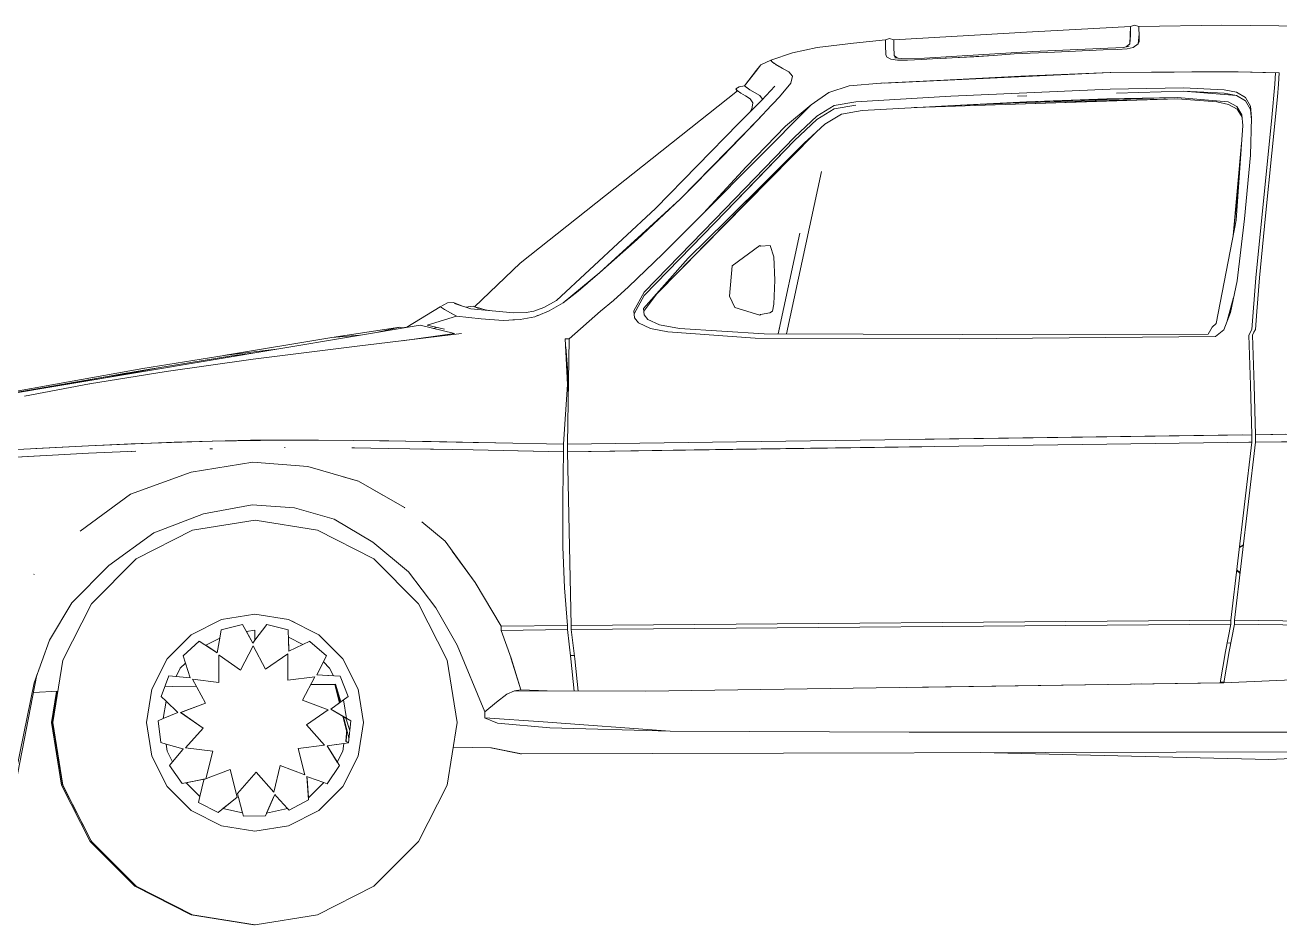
# Model space of a CAD drawing. Header units: millimetres. Extents: x 85290 to 188623, y -54691 to 10726.
# Drawn here: x 97866 to 100043, y -9590 to -8029 of the extents above; entities that cross this region are included whole.
import ezdxf

# ---------------------------------------------------------------- set-up
doc = ezdxf.new("R2010")
doc.units = ezdxf.units.MM
doc.linetypes.add('ELGO_LTYPE0', pattern=[0])
doc.layers.add('AUTO', color=150, linetype='Continuous')

# ---------------------------------------------------------------- blocks, each defined once
blk = doc.blocks.new('a_57')
at = {"color": 0, "linetype": 'ELGO_LTYPE0', "lineweight": 0}
for p, q in [((-138.019609, 173.725051), (-163.839149, 172.231591)), ((-117.757463, 174.865479), (-138.019609, 173.725051)), ((-117.851209, 171.452689), (-117.757463, 174.865479)), ((-117.75465, 174.842435), (-116.937065, 175.109035)), ((-117.732524, 174.236477), (-117.75465, 174.842435)), ((-117.714071, 173.14331), (-117.732524, 174.236477)), ((-116.937065, 175.109035), (-116.124534, 174.841947)), ((-99.979686, 175.089795), (-116.125822, 174.864894)), ((-116.125822, 174.864894), (-116.123342, 174.820268)), ((-116.123342, 174.820268), (-116.104602, 174.431885)), ((-116.109323, 174.529445), (-116.103077, 174.334038)), ((-116.104602, 174.431885), (-116.101455, 174.234814)), ((-116.099834, 174.23296), (-116.083002, 173.436183)), ((-81.089067, 174.898976), (-99.979686, 175.089795)), ((-178.790187, 170.732373), (-171.666908, 171.57144)), ((-171.666908, 171.57144), (-165.475607, 172.225732)), ((-165.475607, 172.225732), (-165.461635, 171.931202)), ((-164.65559, 172.516847), (-165.473938, 172.224856)), ((-165.473938, 172.224856), (-165.459299, 171.916944)), ((-165.461635, 171.931202), (-165.460348, 171.904838)), ((-165.460348, 171.904838), (-165.441274, 171.121437)), ((-165.459299, 171.916944), (-165.438032, 171.045947)), ((-165.441274, 171.121437), (-165.438032, 170.972121)), ((-163.839149, 172.230226), (-164.65559, 172.516847)), ((-163.837576, 172.228569), (-163.864803, 171.917433)), ((-163.864803, 171.917433), (-163.844776, 171.046537)), ((-163.844776, 170.972514), (-163.839149, 172.210497)), ((-163.839149, 172.231591), (-163.839149, 172.230226)), ((-118.591833, 170.883841), (-117.851209, 171.452689)), ((-118.588018, 170.884818), (-117.849636, 171.451611)), ((-117.849636, 171.451611), (-117.714071, 173.14331)), ((-117.216062, 170.740772), (-116.225242, 171.451712)), ((-116.225242, 171.451712), (-116.067791, 171.886087)), ((-116.223144, 171.45747), (-116.084194, 173.406005)), ((-116.084194, 173.423487), (-116.084194, 173.430521)), ((-116.077947, 172.864306), (-116.084194, 173.423487)), ((-116.067791, 171.886087), (-116.077947, 172.864306)), ((-187.802124, 168.284619), (-183.555984, 169.69263)), ((-183.555984, 169.69263), (-178.790187, 170.732373)), ((-165.438032, 171.045947), (-165.417575, 169.476223)), ((-165.438032, 170.972121), (-165.42058, 169.600731)), ((-165.42058, 169.600731), (-165.417575, 169.353861)), ((-165.417575, 169.476223), (-165.249347, 168.939209)), ((-165.417575, 169.353861), (-165.329122, 169.180912)), ((-165.329122, 169.180912), (-165.250444, 168.939799)), ((-165.250444, 168.939799), (-164.394712, 168.480033)), ((-163.844776, 171.046537), (-163.844776, 171.017433)), ((-163.744115, 169.181985), (-163.844776, 170.972514)), ((-163.843679, 170.955909), (-163.835716, 170.285893)), ((-163.835716, 170.285893), (-163.781309, 169.845069)), ((-163.143396, 168.699074), (-163.744115, 169.181985)), ((-163.69462, 169.142241), (-163.669633, 168.939501)), ((-163.669633, 168.939501), (-163.286876, 168.719483)), ((-163.6312, 168.768311), (-162.376499, 168.590284)), ((-162.376499, 168.590284), (-157.876348, 168.686962)), ((-157.876348, 168.686962), (-151.55034, 169.053954)), ((-155.285167, 168.587065), (-148.289156, 168.943996)), ((-144.423961, 169.220072), (-154.745864, 168.614501)), ((-151.55034, 169.053954), (-136.749601, 169.977784)), ((-148.289156, 168.943996), (-144.423961, 169.220072)), ((-144.423961, 169.220072), (-140.415716, 169.506401)), ((-140.415716, 169.506401), (-132.52716, 169.871533)), ((-136.749601, 169.977784), (-123.647356, 170.59058)), ((-132.52716, 169.871533), (-123.059463, 170.301807)), ((-123.647356, 170.59058), (-119.109296, 170.757765)), ((-123.059463, 170.301807), (-120.271444, 170.370752)), ((-120.271444, 170.370752), (-118.367672, 170.46929)), ((-119.109296, 170.757765), (-117.99469, 171.029347)), ((-118.53075, 170.930815), (-118.526888, 170.931691)), ((-118.367672, 170.46929), (-117.216062, 170.740772)), ((-190.551233, 166.34624), (-192.922639, 163.279152)), ((-192.922639, 163.279152), (-190.589904, 166.34624)), ((-190.589904, 166.34624), (-189.731836, 167.371244)), ((-189.731836, 167.371244), (-190.551233, 166.34624)), ((-189.731836, 167.371244), (-187.802124, 168.284619)), ((-187.802124, 168.284619), (-187.68568, 168.152786)), ((-187.700319, 168.169874), (-187.541628, 167.99019)), ((-187.541628, 167.99019), (-187.134266, 167.653078)), ((-186.847019, 167.415089), (-187.174987, 167.686379)), ((-185.567474, 166.737944), (-186.847019, 167.415089)), ((-186.830377, 167.406303), (-184.280252, 166.024268)), ((-184.267568, 166.017241), (-185.567474, 166.737944)), ((-164.394712, 168.480033), (-163.097238, 168.301517)), ((-163.097238, 168.301517), (-162.928056, 168.301225)), ((-162.921333, 168.301225), (-161.34367, 168.308354)), ((-162.917852, 168.301225), (-162.064647, 168.299955)), ((-162.064647, 168.299955), (-161.192131, 168.310112)), ((-161.825561, 168.306202), (-161.804008, 168.302977)), ((-161.68952, 168.306786), (-161.673975, 168.304545)), ((-161.435461, 168.307275), (-161.398649, 168.308056)), ((-161.192131, 168.310112), (-158.445406, 168.398488)), ((-158.445406, 168.398488), (-155.285167, 168.587065)), ((-186.136007, 161.13286), (-183.912992, 163.804347)), ((-183.601951, 165.161574), (-184.267568, 166.017241)), ((-183.912992, 163.804347), (-183.601951, 165.161574)), ((-172.537613, 163.31538), (-166.381883, 163.791359)), ((-166.381883, 163.791359), (-166.301488, 163.795072)), ((-166.272163, 163.79624), (-154.103517, 164.367336)), ((-121.730661, 165.867728), (-165.703344, 163.822902)), ((-154.103517, 164.367336), (-139.131498, 165.165091)), ((-139.131498, 165.165091), (-121.730661, 165.867728)), ((-121.726226, 165.867919), (-121.669769, 165.87056)), ((-121.669769, 165.87056), (-96.866083, 165.996045)), ((-121.55118, 165.871144), (-105.792427, 166.002298)), ((-105.792427, 166.002298), (-96.916675, 165.995753)), ((-96.866083, 165.996045), (-89.524221, 165.837455)), ((-96.705627, 165.99263), (-88.807201, 165.83677)), ((-89.524221, 165.837455), (-89.609956, 163.586182)), ((-88.807201, 165.83677), (-88.892746, 163.586182)), ((-236.605882, 128.802494), (-194.292354, 162.324369)), ((-194.610071, 162.7105), (-193.989944, 163.129056)), ((-194.350004, 162.363917), (-194.610071, 162.7105)), ((-194.610071, 162.7105), (-194.388485, 162.364018)), ((-194.388485, 162.364018), (-194.312095, 162.308741)), ((-193.663549, 161.892724), (-194.350004, 162.363917)), ((-193.989944, 163.129056), (-192.922639, 163.279152)), ((-192.718076, 161.370069), (-193.663549, 161.892724)), ((-192.922639, 163.279152), (-192.590999, 163.003272)), ((-192.920923, 163.278371), (-191.89434, 162.510795)), ((-191.812563, 160.769582), (-192.718076, 161.370069)), ((-192.590999, 163.003272), (-191.884136, 162.503565)), ((-191.879606, 162.50093), (-189.912223, 161.434037)), ((-189.912223, 161.434037), (-189.388036, 160.705811)), ((-189.5617, 160.52056), (-187.034464, 163.216847)), ((-179.944515, 159.581107), (-176.513815, 162.009228)), ((-176.513815, 162.009228), (-172.537613, 163.31538)), ((-121.687793, 162.633354), (-152.709102, 161.261577)), ((-139.78362, 161.272806), (-137.948989, 161.373002)), ((-107.454872, 162.933451), (-121.687793, 162.633354)), ((-120.475721, 161.893213), (-107.447433, 162.281007)), ((-99.495411, 162.526709), (-107.454872, 162.933451)), ((-97.104692, 161.385012), (-107.447433, 162.281007)), ((-107.447433, 162.281007), (-99.487972, 161.873979)), ((-97.112083, 162.03745), (-99.495411, 162.526709)), ((-99.487972, 161.873979), (-97.104692, 161.385012)), ((-95.348835, 161.020559), (-97.112083, 162.03745)), ((-97.104692, 161.385012), (-95.341301, 160.367531)), ((-89.609956, 163.586182), (-90.245485, 157.101614)), ((-88.892746, 163.586182), (-89.10985, 161.128176)), ((-179.944515, 159.581107), (-200.895166, 138.514307)), ((-194.041109, 155.998975), (-189.5617, 160.52056)), ((-191.310405, 159.959525), (-191.812563, 160.769582)), ((-191.525602, 158.776421), (-191.310405, 159.959525)), ((-188.761282, 158.345068), (-186.136007, 161.13286)), ((-184.913253, 155.426807), (-179.944515, 159.581107)), ((-175.472784, 159.47544), (-178.826475, 157.366163)), ((-171.262645, 160.205812), (-175.472784, 159.47544)), ((-175.465107, 158.822316), (-171.255159, 159.553373)), ((-152.709102, 161.261577), (-171.262645, 160.205812)), ((-152.165985, 159.471923), (-170.005893, 158.485502)), ((-159.884786, 159.045166), (-108.613491, 160.747218)), ((-159.63602, 159.058839), (-109.144067, 160.735011)), ((-137.981224, 160.186476), (-152.165985, 159.471923)), ((-137.944173, 160.074956), (-152.165985, 159.471923)), ((-108.652687, 161.03462), (-137.981224, 160.186476)), ((-137.981224, 160.186476), (-122.337722, 160.754055)), ((-108.613491, 160.747218), (-137.944173, 160.074956)), ((-122.337722, 160.754055), (-108.652687, 161.03462)), ((-108.742475, 160.744292), (-108.73003, 160.743314)), ((-98.707389, 160.197121), (-108.652687, 161.03462)), ((-108.613491, 160.747218), (-100.957489, 160.174465)), ((-100.957489, 160.174465), (-98.665619, 159.679544)), ((-98.709249, 160.19761), (-98.707389, 160.197121)), ((-97.011709, 159.24663), (-98.707389, 160.197121)), ((-98.665619, 159.679544), (-96.97051, 158.757866)), ((-96.97051, 158.757866), (-97.558164, 159.07749)), ((-96.051073, 157.666064), (-97.011709, 159.24663)), ((-94.350004, 159.329152), (-95.348835, 161.020559)), ((-95.341301, 160.367531), (-94.341993, 158.676708)), ((-94.155931, 157.078564), (-94.350004, 159.329152)), ((-89.10985, 161.128176), (-90.248727, 150.159034)), ((-190.263176, 156.750244), (-205.390167, 141.294387)), ((-197.191429, 149.539504), (-190.263176, 156.750244)), ((-191.832351, 158.228469), (-191.525602, 158.776421)), ((-188.581371, 158.535987), (-190.263176, 156.750244)), ((-190.263176, 156.750244), (-189.79516, 157.247216)), ((-178.826475, 157.366163), (-183.180618, 153.279931)), ((-183.173132, 152.626807), (-178.818798, 156.713134)), ((-178.818798, 156.713134), (-175.465107, 158.822316)), ((-174.053859, 157.802493), (-177.278757, 155.8312)), ((-170.005893, 158.485502), (-174.053859, 157.802493)), ((-96.97051, 158.757866), (-96.011495, 157.220853)), ((-95.864439, 155.562645), (-96.051073, 157.666064)), ((-94.364261, 149.819288), (-94.155931, 157.078564)), ((-94.341993, 158.676708), (-94.168043, 156.655419)), ((-90.245485, 157.101614), (-93.342256, 125.944093)), ((-210.249662, 139.422903), (-194.041109, 155.998975)), ((-209.982824, 122.79087), (-179.306268, 153.981692)), ((-192.619419, 147.50503), (-184.913253, 155.426807)), ((-177.278757, 155.8312), (-181.465482, 152.012062)), ((-97.175979, 137.152884), (-95.864439, 155.562645)), ((-183.180618, 153.279931), (-198.727655, 137.285206)), ((-183.173132, 152.626807), (-198.720264, 136.632765)), ((-181.465482, 152.012062), (-196.381378, 136.665872)), ((-190.395975, 145.191652), (-183.173132, 152.626807)), ((-181.465482, 152.012062), (-188.410282, 145.063624)), ((-185.174083, 148.196438), (-180.999803, 152.436865)), ((-97.74723, 134.186966), (-96.107292, 152.153957)), ((-205.408764, 141.275636), (-197.191429, 149.539504)), ((-96.177053, 151.174173), (-96.167278, 151.497025)), ((-95.520305, 137.379739), (-94.364261, 149.819288)), ((-90.248727, 150.159034), (-91.463756, 137.987355)), ((-200.895166, 138.514307), (-192.619419, 147.50503)), ((-184.723234, 115.03179), (-177.907228, 146.652687)), ((-198.720264, 136.632765), (-190.395975, 145.191652)), ((-188.410282, 145.063624), (-196.414137, 137.064115)), ((-97.567939, 136.150638), (-96.664714, 144.328761)), ((-97.246837, 139.669192), (-96.52996, 146.220362)), ((-229.539203, 121.54634), (-210.249662, 139.422903)), ((-205.424976, 141.260499), (-221.084213, 126.948685)), ((-213.859892, 133.412355), (-205.408764, 141.275636)), ((-198.727655, 137.285206), (-212.465763, 123.123683)), ((-208.835983, 130.60298), (-200.921487, 138.488138)), ((-196.414137, 137.064115), (-203.911256, 129.7438)), ((-200.932884, 138.477201), (-200.895166, 138.514307)), ((-101.044988, 117.065578), (-97.175979, 137.152884)), ((-96.949768, 125.311867), (-95.520305, 137.379739)), ((-91.463756, 137.987355), (-92.624473, 125.943801)), ((-212.458372, 122.471242), (-198.720264, 136.632765)), ((-196.381378, 136.665872), (-209.982824, 122.79087)), ((-186.364555, 115.038918), (-182.149458, 134.608448)), ((-221.084213, 126.948685), (-213.859892, 133.412355)), ((-195.345783, 128.243801), (-189.963674, 132.20591)), ((-189.963674, 132.20591), (-189.788389, 132.071632)), ((-189.788389, 132.071632), (-187.900018, 132.193411)), ((-187.900018, 132.193411), (-187.185239, 130.045167)), ((-215.497303, 124.151613), (-208.835983, 130.60298)), ((-203.911256, 129.7438), (-212.5741, 119.978762)), ((-187.185239, 130.045167), (-187.034464, 125.457472)), ((-245.53461, 120.312453), (-236.605882, 128.802494)), ((-195.826673, 122.33921), (-195.345783, 128.243801)), ((-221.084213, 126.948685), (-228.220796, 121.073683)), ((-225.306463, 123.308938), (-221.084213, 126.948685)), ((-223.692751, 124.70005), (-223.034668, 125.343214)), ((-187.034464, 125.457472), (-187.190199, 120.833351)), ((-98.281717, 119.183547), (-96.949768, 125.311867)), ((-93.342256, 125.944093), (-94.14277, 115.884914)), ((-92.624473, 125.943801), (-93.170404, 119.37593)), ((-228.225088, 121.070363), (-225.306463, 123.308938)), ((-218.425703, 121.4855), (-215.497303, 124.151613)), ((-212.465763, 123.123683), (-214.459276, 119.492042)), ((-214.42275, 118.892238), (-212.458372, 122.471242)), ((-209.982824, 122.79087), (-212.540912, 119.448097)), ((-194.797659, 120.18257), (-195.826673, 122.33921)), ((-258.690261, 116.294387), (-252.203035, 120.303469)), ((-252.203035, 120.303469), (-250.766134, 121.032667)), ((-251.959133, 120.151417), (-252.203035, 120.303469)), ((-252.203035, 120.303469), (-252.196836, 120.299954)), ((-251.959133, 120.151417), (-251.957082, 120.151417)), ((-251.350641, 119.780715), (-251.959133, 120.151417)), ((-249.002647, 118.442042), (-251.350641, 119.780715)), ((-250.766134, 121.032667), (-249.607133, 121.114016)), ((-249.607133, 121.114016), (-249.577951, 121.114016)), ((-249.577951, 121.114016), (-247.866106, 120.431398)), ((-249.392414, 120.917921), (-246.242952, 119.914015)), ((-247.175264, 120.211183), (-245.791626, 120.414602)), ((-246.242952, 119.914015), (-237.898111, 119.114992)), ((-245.791626, 120.414602), (-245.513773, 120.304153)), ((-245.536899, 120.287258), (-245.531416, 120.287258)), ((-245.531416, 120.287258), (-244.384479, 119.97671)), ((-245.342922, 120.236184), (-244.832611, 120.033351)), ((-245.260954, 120.203664), (-244.498014, 119.991066)), ((-244.832611, 120.033351), (-244.271564, 119.962453)), ((-244.246482, 119.939308), (-243.402719, 119.71089)), ((-233.985567, 119.461574), (-232.002973, 120.177296)), ((-232.002973, 120.177296), (-229.539203, 121.54634)), ((-230.983686, 119.499563), (-228.225088, 121.070363)), ((-220.978784, 119.43511), (-218.425703, 121.4855)), ((-212.5741, 119.978762), (-212.494421, 118.705911)), ((-189.959097, 118.681398), (-194.797659, 120.18257)), ((-187.190199, 120.833351), (-187.445593, 119.445949)), ((-98.902416, 117.536867), (-97.652244, 122.079738)), ((-98.427057, 118.798098), (-97.935629, 121.049953)), ((-254.726266, 116.730129), (-249.002647, 118.442042)), ((-250.43621, 119.259817), (-249.002647, 118.442042)), ((-249.002647, 118.443312), (-249.00155, 118.442628)), ((-249.002647, 118.442042), (-244.226503, 117.956691)), ((-249.00155, 118.442628), (-248.965454, 118.439503)), ((-244.226503, 117.956691), (-239.90798, 117.650441)), ((-243.402719, 119.71089), (-242.561149, 119.561476)), ((-239.90798, 117.650441), (-239.942741, 117.654153)), ((-239.90798, 117.650441), (-236.616706, 117.788917)), ((-236.616706, 117.788917), (-238.043689, 117.728859)), ((-237.898111, 119.114992), (-235.479831, 119.159523)), ((-233.767414, 118.344777), (-236.616706, 117.788917)), ((-236.616706, 117.788917), (-236.61437, 117.789504)), ((-236.61437, 117.789504), (-233.767414, 118.344777)), ((-235.479831, 119.159523), (-233.985567, 119.461574)), ((-233.184862, 118.586281), (-233.767414, 118.344777)), ((-233.767414, 118.344777), (-233.227825, 118.568507)), ((-233.131551, 118.60845), (-230.983686, 119.499563)), ((-227.063465, 114.026613), (-220.978784, 119.43511)), ((-220.978784, 119.43511), (-227.062368, 114.026613)), ((-214.459276, 119.492042), (-214.376258, 118.129836)), ((-214.376258, 118.129836), (-213.585043, 117.150539)), ((-212.494421, 118.705911), (-211.73377, 117.790187)), ((-211.73377, 117.790187), (-209.466552, 116.751223)), ((-189.776992, 118.807668), (-189.959097, 118.681398)), ((-187.963199, 119.112063), (-189.776992, 118.807668)), ((-187.445593, 119.445949), (-187.963199, 119.112063)), ((-99.54853, 115.822804), (-98.281717, 119.183547)), ((-93.170404, 119.37593), (-93.432092, 115.880324)), ((-256.082248, 116.730714), (-347.567844, 101.423488)), ((-273.301458, 114.327395), (-260.050916, 116.293508)), ((-248.039817, 115.101028), (-268.891811, 112.56968)), ((-260.050916, 116.293508), (-264.581298, 115.308644)), ((-260.050916, 116.293508), (-259.662675, 116.131692)), ((-259.75027, 116.168215), (-258.59909, 116.350735)), ((-259.598255, 113.697902), (-249.396562, 115.101418)), ((-249.396562, 115.101418), (-256.082248, 116.730714)), ((-251.383209, 115.915481), (-254.726266, 116.730129)), ((-253.483438, 116.097413), (-252.918768, 116.289699)), ((-213.585043, 117.150539), (-211.227512, 116.038332)), ((-211.227512, 116.038332), (-207.827043, 115.399856)), ((-209.466552, 116.751223), (-205.55439, 116.065969)), ((-207.827043, 115.399856), (-190.832853, 114.215285)), ((-205.55439, 116.065969), (-189.065647, 115.050735)), ((-189.065647, 115.050735), (-150.543213, 114.882277)), ((-186.374044, 115.038918), (-186.121416, 116.211379)), ((-150.543213, 114.882277), (-102.632475, 114.973294)), ((-102.632475, 114.973294), (-101.838445, 116.310793)), ((-101.838445, 116.310793), (-101.044988, 117.065578)), ((-101.188182, 114.50093), (-99.54853, 115.822804)), ((-94.14277, 115.884914), (-94.701528, 114.751906)), ((-93.704652, 115.320559), (-93.979978, 114.741946)), ((-93.432092, 115.880324), (-93.704652, 115.320559)), ((-273.301458, 114.327395), (-293.99023, 110.882765)), ((-268.891811, 112.56968), (-288.591337, 110.083352)), ((-267.877483, 114.757179), (-273.301458, 114.327395)), ((-227.820253, 114.026613), (-227.063465, 114.026613)), ((-227.423, 105.171242), (-227.820253, 114.026613)), ((-227.750206, 112.465968), (-227.204513, 105.768605)), ((-227.062368, 114.026613), (-227.414894, 93.549367)), ((-190.832853, 114.215285), (-151.022195, 114.026613)), ((-151.022195, 114.026613), (-101.188182, 114.50093)), ((-94.701528, 114.751906), (-94.400978, 105.013918)), ((-93.979978, 114.741946), (-93.683481, 105.013625)), ((-310.102224, 108.269093), (-293.872642, 110.882082)), ((-309.522009, 108.037551), (-292.778921, 110.754934)), ((-288.591337, 110.083352), (-305.53708, 107.693312)), ((-294.957542, 110.707277), (-293.99023, 110.882765)), ((-293.99023, 110.882765), (-293.577766, 110.931789)), ((-293.99023, 110.882765), (-293.670654, 110.916164)), ((-293.872642, 110.882082), (-293.890619, 110.879054)), ((-284.102058, 112.042531), (-293.872642, 110.882082)), ((-293.872642, 110.882082), (-293.845796, 110.885109)), ((-292.778921, 110.754934), (-288.798856, 111.256594)), ((-347.567844, 101.423488), (-309.522009, 108.037551)), ((-324.58024, 105.668898), (-310.102224, 108.269093)), ((-305.53708, 107.693312), (-320.468044, 105.323097)), ((-319.211149, 106.168117), (-306.710577, 108.493801)), ((-347.784948, 101.488234), (-324.58024, 105.668898)), ((-320.468044, 105.323097), (-333.138227, 102.921242)), ((-329.051351, 104.521633), (-313.119268, 107.41216)), ((-320.486307, 105.319484), (-320.468044, 105.323097)), ((-320.468044, 105.323097), (-320.444107, 105.326809)), ((-228.172922, 93.549367), (-227.423, 105.171242)), ((-227.493476, 106.742727), (-227.241087, 103.64507)), ((-94.400978, 105.013918), (-94.091701, 95.388332)), ((-93.683481, 105.013625), (-93.37449, 95.38843)), ((-157.712793, 94.510597), (-95.951366, 95.362355)), ((-94.090604, 95.388332), (-127.07262, 94.928566)), ((-94.090604, 93.931105), (-94.090604, 95.388332)), ((-93.37449, 95.38843), (-79.314327, 95.632473)), ((-93.373108, 95.388332), (-87.520313, 95.490089)), ((-93.373108, 93.931105), (-93.373108, 95.388332)), ((-338.985967, 92.255324), (-320.679283, 93.248293)), ((-330.923557, 92.692629), (-320.677805, 93.248)), ((-320.679283, 93.248293), (-304.021358, 93.935793)), ((-320.677805, 93.248), (-312.349462, 93.592043)), ((-312.349462, 93.592043), (-296.594905, 94.134816)), ((-304.021358, 93.935793), (-296.578312, 94.135207)), ((-296.571779, 94.135598), (-296.566629, 94.135793)), ((-296.566629, 94.135793), (-296.549654, 94.136086)), ((-282.505703, 94.350734), (-296.548223, 94.136086)), ((-296.548223, 94.136086), (-289.113235, 94.335305)), ((-289.113235, 94.335305), (-275.878334, 94.366262)), ((-282.53622, 92.893117), (-282.494926, 92.893703)), ((-282.528638, 92.893215), (-282.40261, 92.893508)), ((-282.494926, 92.893703), (-282.435608, 92.89341)), ((-282.475042, 94.350832), (-269.023084, 94.283547)), ((-275.878334, 94.366262), (-262.165546, 94.200832)), ((-269.01474, 94.283449), (-253.976202, 94.049856)), ((-262.165546, 94.200832), (-245.789814, 93.899172)), ((-253.976202, 94.049856), (-241.654491, 93.816848)), ((-245.789814, 93.899172), (-241.426324, 93.812356)), ((-241.401577, 93.812062), (-241.383791, 93.811769)), ((-241.383791, 93.811769), (-228.171348, 93.549367)), ((-228.171348, 93.549367), (-228.171348, 92.09214)), ((-194.471931, 94.009133), (-227.414894, 93.549367)), ((-227.414894, 93.549367), (-227.332639, 93.550539)), ((-227.414894, 93.549367), (-227.413416, 92.820753)), ((-158.364534, 93.044386), (-227.414894, 92.091945)), ((-127.07262, 94.928566), (-194.471931, 94.009133)), ((-194.471931, 92.551906), (-127.07262, 93.47134)), ((-127.905988, 94.917238), (-127.905988, 94.92173)), ((-127.853345, 94.917922), (-127.853345, 94.922414)), ((-127.807474, 94.918508), (-127.807474, 94.923097)), ((-127.754831, 94.919289), (-127.754831, 94.923781)), ((-127.07262, 93.47134), (-94.090604, 93.931105)), ((-118.864774, 95.04302), (-118.864774, 95.046437)), ((-94.091701, 93.931008), (-98.185825, 59.332764)), ((-97.468328, 59.333059), (-93.37449, 93.931008)), ((-94.695472, 93.922707), (-94.091701, 93.931008)), ((-93.37449, 93.931008), (-39.58826, 94.283352)), ((-79.313278, 94.175539), (-93.373108, 93.931105)), ((-339.705467, 90.759132), (-320.679283, 91.790578)), ((-330.19104, 91.275051), (-339.70437, 90.759426)), ((-330.170488, 91.276028), (-330.19104, 91.275051)), ((-320.679283, 91.790578), (-311.471414, 92.170754)), ((-312.377596, 92.133352), (-312.349462, 92.134719)), ((-312.349462, 92.134719), (-312.321138, 92.135695)), ((-297.026729, 92.665773), (-296.531581, 92.678957)), ((-296.619176, 92.676613), (-296.566629, 92.678469)), ((-296.566629, 92.678469), (-296.528911, 92.679055)), ((-269.415569, 92.828176), (-269.020652, 92.826222)), ((-269.194984, 92.828078), (-262.165546, 92.743117)), ((-269.020652, 92.826222), (-268.858528, 92.823684)), ((-262.165546, 92.743117), (-245.789814, 92.441457)), ((-254.103803, 92.594582), (-253.976202, 92.592629)), ((-253.976202, 92.592629), (-253.477764, 92.583058)), ((-245.789814, 92.441457), (-228.172922, 92.09214)), ((-237.101554, 92.269289), (-236.979818, 92.266945)), ((-236.979818, 92.266945), (-234.100961, 92.209816)), ((-228.172922, 92.09214), (-228.327894, 83.209816)), ((-228.171348, 92.09214), (-228.172922, 92.09214)), ((-227.413416, 92.820753), (-227.414894, 92.091945)), ((-227.414894, 92.091945), (-194.471931, 92.551906)), ((-227.414894, 92.091945), (-226.66192, 58.274171)), ((-207.397794, 92.36802), (-207.397794, 92.371535)), ((-176.674747, 92.794679), (-176.673412, 92.791847)), ((-176.651382, 92.794972), (-176.650095, 92.792238)), ((-175.773763, 92.806984), (-175.772476, 92.80425)), ((-174.902439, 92.818801), (-174.901247, 92.816359)), ((-312.485838, 83.804152), (-300.715112, 88.078077)), ((-300.715112, 88.078077), (-288.682365, 90.05884)), ((-288.682365, 90.05884), (-277.96359, 89.203468)), ((-277.96359, 89.203468), (-268.131065, 86.369387)), ((-268.131065, 86.369387), (-271.098709, 87.224758)), ((-259.137392, 81.234327), (-268.131065, 86.369387)), ((-268.131065, 86.369387), (-263.372564, 83.652492)), ((-322.341108, 76.618702), (-312.485838, 83.804152)), ((-228.327894, 83.209816), (-228.321838, 73.584622)), ((-298.261499, 80.022024), (-288.789081, 81.747902)), ((-288.789081, 81.747902), (-280.555629, 81.197219)), ((-280.555629, 81.197219), (-272.860431, 78.939113)), ((-259.056043, 81.166457), (-259.137392, 81.234327)), ((-307.959795, 76.313722), (-298.261499, 80.022024)), ((-288.260698, 78.738332), (-300.426817, 76.811478)), ((-276.094722, 76.811573), (-288.260698, 78.738332)), ((-272.860431, 78.939113), (-265.297174, 74.503371)), ((-255.775261, 78.427883), (-251.255416, 74.655128)), ((-316.739654, 69.94136), (-307.959795, 76.313722)), ((-300.426817, 76.811478), (-311.401987, 71.219483)), ((-265.119505, 71.219483), (-276.094722, 76.811573)), ((-265.297174, 74.503371), (-258.370256, 68.70884)), ((-251.255416, 74.655128), (-245.363378, 66.666067)), ((-228.321838, 73.584622), (-227.951526, 65.572414)), ((-96.51699, 73.434329), (-95.74666, 73.879543)), ((-96.505737, 73.529348), (-95.736408, 73.966164)), ((-311.401987, 71.219483), (-320.111751, 62.509719)), ((-256.409645, 62.509817), (-265.119505, 71.219483)), ((-245.363378, 66.666067), (-249.840211, 72.736475)), ((-323.941326, 62.650246), (-316.739654, 69.94136)), ((-258.370256, 68.70884), (-253.055334, 61.687357)), ((-97.045469, 68.968702), (-96.399498, 68.364114)), ((-97.029304, 69.105226), (-96.382999, 68.503079)), ((-331.312751, 68.214795), (-331.295776, 68.231008)), ((-331.295776, 68.231008), (-331.293535, 68.233157)), ((-245.363378, 66.666067), (-240.333557, 58.122024)), ((-227.951526, 65.572414), (-227.419948, 58.274171)), ((-328.297186, 55.406007), (-323.941326, 62.650246)), ((-320.111751, 62.509719), (-325.703859, 51.534814)), ((-250.817537, 51.534814), (-256.409645, 62.509817)), ((-253.055334, 61.687357), (-248.898697, 54.45962)), ((-294.789838, 59.461478), (-300.679302, 56.460694)), ((-288.261795, 60.495559), (-294.789838, 59.461478)), ((-281.73275, 59.461478), (-288.261795, 60.495559)), ((-281.73275, 59.461478), (-280.516147, 58.84175)), ((-275.843191, 56.460694), (-281.73275, 59.461478)), ((-98.185825, 59.332764), (-226.66192, 58.274171)), ((-226.66192, 58.274171), (-98.185825, 59.332764)), ((-98.185825, 59.332764), (-98.184442, 58.534035)), ((-97.468328, 59.333059), (-47.898531, 58.517433)), ((-97.466802, 58.533645), (-97.468328, 59.333059)), ((-300.679302, 56.460694), (-305.353307, 51.786864)), ((-295.135069, 55.792824), (-294.856643, 57.421828)), ((-294.856643, 57.421828), (-290.717697, 58.478371)), ((-290.722561, 58.477101), (-288.692855, 54.82378)), ((-288.265609, 57.342726), (-289.941311, 57.077393)), ((-289.941311, 57.077393), (-288.684702, 54.82378)), ((-288.261795, 55.379054), (-288.265609, 57.342726)), ((-288.261795, 55.387354), (-285.93235, 58.433938)), ((-285.93235, 58.432862), (-281.781578, 57.44429)), ((-281.781578, 57.44429), (-281.684255, 53.271339)), ((-271.169233, 51.786965), (-275.843191, 56.460694)), ((-240.333557, 58.122024), (-227.419948, 58.274171)), ((-240.333557, 58.122024), (-240.332031, 58.117044)), ((-227.419948, 58.274171), (-240.332031, 58.122024)), ((-240.332031, 58.122024), (-240.330743, 57.322708)), ((-227.417802, 57.474855), (-240.330743, 57.322708)), ((-240.330743, 57.322708), (-238.398075, 51.935599)), ((-227.419948, 58.274171), (-227.417802, 57.474855)), ((-227.417802, 57.474855), (-226.742124, 51.777983)), ((-226.66192, 58.274171), (-226.660347, 57.474855)), ((-226.660347, 57.474855), (-98.184442, 58.534035)), ((-226.660347, 57.474855), (-225.984954, 51.777983)), ((-98.184442, 58.534035), (-99.229574, 53.233448)), ((-98.512077, 53.233058), (-97.466802, 58.533645)), ((-97.466802, 58.533645), (-48.129463, 57.723096)), ((-331.290388, 47.105521), (-328.297186, 55.406007)), ((-302.279806, 52.381692), (-299.106264, 55.240479)), ((-299.108457, 55.238527), (-295.620918, 52.951515)), ((-297.844839, 54.412258), (-295.135069, 55.792824)), ((-295.613002, 52.951515), (-297.844839, 54.412258)), ((-295.135069, 55.792824), (-295.613002, 52.951515)), ((-288.624382, 54.317531), (-291.072988, 49.589503)), ((-291.066265, 49.584818), (-288.615369, 54.317531)), ((-288.692855, 54.82378), (-288.690948, 54.835013)), ((-288.692855, 54.82378), (-288.688135, 54.829935)), ((-288.684702, 54.82378), (-288.692855, 54.82378)), ((-288.684702, 54.82378), (-288.261795, 55.379054)), ((-288.615369, 54.317531), (-288.624382, 54.317531)), ((-288.615369, 54.317531), (-286.22117, 49.735207)), ((-281.743812, 55.97007), (-278.94535, 54.54419)), ((-281.676197, 53.271339), (-281.743812, 55.97007)), ((-278.94535, 54.54419), (-281.676197, 53.271339)), ((-278.94535, 54.54419), (-277.568245, 55.184231)), ((-277.571582, 55.182669), (-274.353885, 52.377004)), ((-248.898697, 54.45962), (-243.46652, 41.446925)), ((-98.910808, 54.849562), (-98.190593, 54.863331)), ((-325.703859, 51.534814), (-327.630758, 39.368993)), ((-305.353307, 51.786864), (-308.354187, 45.897514)), ((-301.809072, 50.9314), (-302.279806, 52.381692)), ((-295.620918, 52.951515), (-295.613002, 52.951515)), ((-295.290565, 47.202885), (-295.319604, 52.523098)), ((-295.319604, 52.523098), (-295.310688, 52.523098)), ((-295.310688, 52.523098), (-295.270681, 52.495364)), ((-295.281362, 47.201711), (-295.310688, 52.475247)), ((-295.270681, 52.495364), (-291.066265, 49.584818)), ((-286.223602, 49.739892), (-281.866264, 52.780032)), ((-286.22117, 49.735207), (-281.857109, 52.780032)), ((-281.866264, 52.780032), (-281.857109, 52.780032)), ((-281.857109, 52.780032), (-281.866264, 47.61802)), ((-281.684255, 53.271339), (-281.676197, 53.271339)), ((-274.353885, 52.377004), (-276.206922, 48.636771)), ((-268.168449, 45.897514), (-271.169233, 51.786965)), ((-248.890543, 39.369095), (-250.817537, 51.534814)), ((-238.406849, 51.960108), (-236.465311, 45.748878)), ((-238.398075, 51.935599), (-236.464071, 45.748878)), ((-226.817178, 52.410597), (-226.061678, 52.424953)), ((-226.742124, 51.777983), (-226.089859, 45.51431)), ((-225.984954, 51.777983), (-225.332403, 45.513529)), ((-99.229574, 53.233448), (-100.27399, 47.133351)), ((-99.556827, 47.133059), (-98.512077, 53.233058)), ((-303.619909, 48.337943), (-302.806711, 49.933642)), ((-302.806711, 49.933642), (-301.809072, 50.9314)), ((-301.809072, 50.9314), (-300.87161, 48.070658)), ((-276.198291, 48.636771), (-274.952411, 51.161868)), ((-274.952411, 51.161868), (-273.724269, 49.933744)), ((-273.724269, 49.933744), (-272.984981, 48.482961)), ((-52.185058, 49.065382), (-99.556827, 47.133059)), ((-336.058282, 23.585207), (-331.290388, 47.105521)), ((-335.318422, 25.272119), (-330.736684, 48.640967)), ((-305.029487, 48.474956), (-306.511354, 44.469291)), ((-300.88005, 48.070658), (-305.029487, 48.474956)), ((-304.38075, 46.42095), (-299.689149, 46.485013)), ((-304.38075, 46.42095), (-299.684095, 46.475542)), ((-300.87161, 48.070658), (-303.619909, 48.337943)), ((-300.87161, 48.070658), (-300.88005, 48.070658)), ((-300.414133, 47.831303), (-300.40512, 47.831303)), ((-297.915649, 43.132866), (-300.414133, 47.831303)), ((-300.40512, 47.831303), (-295.281362, 47.201711)), ((-300.40512, 47.831303), (-297.906494, 43.132866)), ((-281.866264, 47.619194), (-276.596069, 48.286087)), ((-281.866264, 47.61802), (-276.587009, 48.286087)), ((-276.587009, 48.286087), (-278.994035, 43.719775)), ((-277.40488, 46.734524), (-272.587061, 46.790481)), ((-277.375841, 46.789599), (-272.603178, 46.854741)), ((-276.596069, 48.286087), (-276.587009, 48.286087)), ((-276.206922, 48.636771), (-271.67778, 48.420263)), ((-276.206922, 48.636771), (-276.198291, 48.636771)), ((-272.984981, 48.482961), (-276.198291, 48.636771)), ((-272.719907, 46.788919), (-271.812963, 43.215186)), ((-272.603178, 46.854741), (-271.540117, 43.413526)), ((-272.603178, 46.854741), (-271.709394, 43.290478)), ((-271.67778, 48.420263), (-270.131445, 44.438529)), ((-162.811231, 46.207863), (-99.556827, 47.133059)), ((-100.27399, 47.133351), (-161.405897, 46.228373)), ((-127.121782, 46.729833), (-127.119779, 46.73599)), ((-116.966247, 46.878374), (-115.691375, 46.90513)), ((-100.257682, 47.228468), (-99.537563, 47.243607)), ((-331.401538, 45.249951), (-326.666784, 45.455128)), ((-327.878379, 39.368993), (-326.91617, 45.444387)), ((-327.675819, 39.368993), (-326.712179, 45.453173)), ((-308.354187, 45.897514), (-309.38816, 39.368993)), ((-306.511354, 44.469291), (-305.576133, 43.556691)), ((-305.812311, 46.358937), (-304.38075, 46.42095)), ((-270.131445, 44.438529), (-273.510313, 41.987747)), ((-267.134332, 39.368993), (-268.168449, 45.897514)), ((-241.215467, 43.375737), (-239.199447, 44.903958)), ((-239.198446, 44.903666), (-241.215467, 43.375737)), ((-239.199447, 44.903958), (-237.71491, 45.526415)), ((-237.71491, 45.526415), (-239.198446, 44.903666)), ((-236.465311, 45.748878), (-237.71491, 45.526415)), ((-237.71491, 45.526415), (-212.119102, 45.499856)), ((-236.465311, 45.748878), (-231.364011, 45.519877)), ((-236.464071, 45.748878), (-231.357288, 45.519775)), ((-212.119102, 45.499856), (-162.811231, 46.207863)), ((-305.576133, 43.556691), (-306.116485, 40.14585)), ((-303.260088, 41.304833), (-305.576133, 43.556691)), ((-302.74496, 41.309524), (-297.915649, 43.132866)), ((-297.906494, 43.132866), (-302.7359, 41.309524)), ((-297.915649, 43.132866), (-297.906494, 43.132866)), ((-278.994035, 43.719775), (-274.008846, 41.858155)), ((-274.008846, 41.858155), (-278.262138, 38.933254)), ((-269.600486, 39.691454), (-273.510313, 41.987747)), ((-273.510313, 41.987747), (-273.501539, 41.987747)), ((-273.501539, 41.987747), (-270.994949, 43.809814)), ((-270.419073, 40.174175), (-273.501539, 41.987747)), ((-270.994949, 43.809814), (-270.419073, 40.174175)), ((-243.46652, 41.446925), (-241.215467, 43.375737)), ((-325.95148, 27.203173), (-327.878379, 39.368993)), ((-325.75736, 27.256108), (-327.675819, 39.368993)), ((-327.630758, 39.368993), (-325.703859, 27.203173)), ((-309.38816, 39.368993), (-308.354187, 32.84058)), ((-306.116485, 40.14585), (-307.130813, 39.732862)), ((-307.130813, 39.732862), (-306.581163, 35.497022)), ((-306.116485, 40.14585), (-303.260088, 41.304833)), ((-302.74496, 41.309524), (-298.349285, 38.310206)), ((-302.7359, 41.309524), (-302.74496, 41.309524)), ((-298.340129, 38.310206), (-302.7359, 41.309524)), ((-271.150493, 40.604443), (-270.426321, 37.750835)), ((-271.016073, 40.525443), (-269.973039, 36.365772)), ((-270.566225, 40.260792), (-269.809246, 37.810302)), ((-270.08171, 35.447121), (-269.600486, 39.691454)), ((-268.168449, 32.840675), (-267.134332, 39.368993)), ((-250.817537, 27.203274), (-248.890543, 39.369095)), ((-243.521452, 40.309525), (-243.542051, 40.309131)), ((-243.542051, 40.309131), (-241.049242, 39.234424)), ((-243.46652, 41.446925), (-243.521452, 40.309525)), ((-232.110548, 39.532471), (-243.521452, 40.309525)), ((-241.049242, 39.234424), (-230.837345, 38.337744)), ((-207.415819, 37.702787), (-232.110548, 39.532471)), ((-298.349285, 38.310206), (-301.778125, 34.451515)), ((-301.769065, 34.451515), (-298.340129, 38.310206)), ((-298.349285, 38.310206), (-298.340129, 38.310206)), ((-278.262138, 38.933254), (-274.713134, 34.968311)), ((-270.404815, 38.087845), (-270.557642, 35.685695)), ((-270.489788, 35.685498), (-270.351266, 37.874073)), ((-230.837345, 38.337744), (-207.415819, 37.702787)), ((-207.415819, 37.702787), (-160.864162, 37.520171)), ((-160.864162, 37.520171), (-110.792493, 37.495166)), ((-110.792493, 37.495166), (-75.874376, 37.488628)), ((-306.581163, 35.497022), (-305.578947, 35.198486)), ((-305.578947, 35.198486), (-302.343893, 34.237844)), ((-305.578947, 35.198486), (-305.359888, 33.814991)), ((-302.343893, 34.237844), (-302.230835, 34.20415)), ((-301.778125, 34.451515), (-301.769065, 34.451515)), ((-296.492242, 33.838237), (-301.778125, 34.451515)), ((-301.769065, 34.451515), (-296.483039, 33.838237)), ((-274.713134, 34.968311), (-279.838466, 34.354741)), ((-279.838466, 34.354741), (-278.538513, 29.194677)), ((-274.212598, 34.847218), (-270.08171, 35.447121)), ((-274.212598, 34.847218), (-274.203539, 34.847218)), ((-271.817684, 30.997026), (-274.212598, 34.847218)), ((-270.932483, 35.323096), (-274.203539, 34.847218)), ((-274.203539, 34.847218), (-274.017763, 34.54839)), ((-274.017763, 34.54839), (-272.250127, 31.697804)), ((-271.171283, 33.814991), (-270.932483, 35.323096)), ((-270.557642, 35.685695), (-270.074272, 35.473097)), ((-270.557642, 35.685695), (-270.489788, 35.685498)), ((-270.489788, 35.685498), (-270.070219, 35.50855)), ((-249.644374, 34.61265), (-242.190647, 34.448976)), ((-249.644374, 34.609819), (-242.320633, 34.448976)), ((-242.320633, 34.448976), (-236.561298, 33.320558)), ((-242.190647, 34.448976), (-236.361646, 33.320558)), ((-308.354187, 32.84058), (-305.353307, 26.951123)), ((-305.359888, 33.814991), (-304.308223, 31.751222)), ((-302.290773, 34.133154), (-304.308223, 31.751222)), ((-302.230835, 34.20415), (-302.290773, 34.133154)), ((-297.833299, 28.433061), (-296.492242, 33.838237)), ((-296.483039, 33.838237), (-297.824239, 28.433061)), ((-296.492242, 33.838237), (-296.483039, 33.838237)), ((-272.250127, 31.697804), (-271.171283, 33.814991)), ((-271.169233, 26.951123), (-268.168449, 32.840675)), ((-236.561298, 33.320558), (-236.36403, 33.321047)), ((-236.361646, 33.320558), (-47.177314, 33.766848)), ((-146.969556, 33.531398), (-90.828514, 32.217431)), ((-90.799284, 32.217431), (-146.941995, 33.531493)), ((-90.828514, 32.217431), (-90.799284, 32.217431)), ((-47.177314, 33.766848), (-90.799284, 32.217431)), ((-304.308223, 31.751222), (-304.928684, 31.015188)), ((-304.928684, 31.015188), (-302.474355, 27.519876)), ((-298.199415, 28.267241), (-293.068266, 30.24419)), ((-293.076658, 30.240971), (-291.75744, 24.851907)), ((-293.068266, 30.24419), (-291.749906, 24.858058)), ((-291.685915, 25.55337), (-288.025188, 29.729247)), ((-284.617519, 25.859815), (-288.029766, 29.724074)), ((-288.025188, 29.729247), (-284.608459, 25.859815)), ((-283.362484, 31.033159), (-284.608459, 25.859815)), ((-278.538513, 29.194677), (-283.362484, 31.033159)), ((-283.362484, 31.029934), (-278.547525, 29.194677)), ((-274.215126, 27.463627), (-271.817684, 30.997026)), ((-320.359468, 16.228175), (-325.95148, 27.203173)), ((-320.189428, 16.32886), (-325.75736, 27.256108)), ((-325.703859, 27.203173), (-320.111751, 16.228175)), ((-305.353307, 26.951123), (-300.679302, 22.277296)), ((-302.474355, 27.519876), (-297.833299, 28.433061)), ((-298.276329, 28.34419), (-301.678657, 27.676517)), ((-301.678657, 27.676517), (-298.980379, 24.978173)), ((-298.980379, 24.978173), (-298.250389, 28.247607)), ((-297.824239, 28.433061), (-298.276329, 28.34419)), ((-278.547525, 29.194677), (-278.538513, 29.194677)), ((-278.152465, 28.850639), (-278.143453, 28.850639)), ((-277.821016, 24.328566), (-278.152465, 28.850639)), ((-277.843093, 28.744775), (-278.143453, 28.850639)), ((-278.143453, 28.850639), (-278.115701, 28.47212)), ((-278.115701, 28.47212), (-277.848529, 24.752885)), ((-277.848529, 24.752885), (-274.843835, 27.685207)), ((-274.843835, 27.685207), (-277.843093, 28.744775)), ((-275.843191, 22.277296), (-271.169233, 26.951123)), ((-274.843835, 27.685207), (-274.212598, 27.462453)), ((-256.409645, 16.228271), (-250.817537, 27.203274)), ((-298.980379, 24.978173), (-299.235248, 23.822022)), ((-291.749906, 24.858058), (-293.423748, 23.486281)), ((-291.485691, 24.816263), (-291.685915, 25.55337)), ((-290.665483, 21.775538), (-291.485691, 24.816263)), ((-286.235571, 21.21343), (-284.427738, 25.371731)), ((-284.632492, 24.879837), (-285.996723, 21.754837)), ((-284.418678, 25.371731), (-284.632492, 24.879837)), ((-284.608459, 25.859815), (-284.617519, 25.859815)), ((-284.427738, 25.371731), (-284.418678, 25.371731)), ((-284.047842, 24.972511), (-284.418678, 25.371731)), ((-281.921863, 22.677493), (-284.047842, 24.972511)), ((-300.679302, 22.277296), (-294.789838, 19.276464)), ((-299.235248, 23.822022), (-295.437002, 21.867729)), ((-295.440006, 21.86929), (-293.109941, 23.743511)), ((-293.423748, 23.486281), (-294.500732, 22.622121)), ((-294.500732, 22.622121), (-290.665483, 21.775538)), ((-285.996723, 21.754837), (-281.921863, 22.677493)), ((-281.921863, 22.677493), (-281.582832, 22.313232)), ((-281.73275, 19.276464), (-275.843191, 22.277296)), ((-281.584215, 22.314698), (-277.821016, 24.328566)), ((-290.665483, 21.775538), (-290.502691, 21.17886)), ((-290.502691, 21.17886), (-286.235571, 21.21343)), ((-294.789838, 19.276464), (-288.261795, 18.242485)), ((-288.261795, 18.242485), (-281.73275, 19.276464)), ((-311.649465, 7.518459), (-320.359468, 16.228175)), ((-320.135641, 16.275049), (-320.189428, 16.32886)), ((-320.111751, 16.228175), (-311.401987, 7.518459)), ((-265.119505, 7.518554), (-256.409645, 16.228271)), ((-300.674295, 1.926518), (-311.649465, 7.518459)), ((-311.401987, 7.518459), (-300.426817, 1.926518)), ((-276.094722, 1.926518), (-265.119505, 7.518554)), ((-288.508319, -0.000393), (-300.674295, 1.926518)), ((-300.426817, 1.926518), (-288.260698, -0.000393)), ((-288.384485, 0.019241), (-288.508319, -0.000393)), ((-288.260698, -0.000393), (-276.094722, 1.926518))]:
    blk.add_line(p, q, dxfattribs=at)

msp = doc.modelspace()

# ---------------------------------------------------------------- block references
at = {"layer": 'AUTO', "xscale": 8.910000000003492, "yscale": 8.910000000003492, "zscale": 8.910000000003492}
msp.add_blockref('a_57', (100833.1, -9589.6), dxfattribs=at)

doc.saveas('drawing.dxf')
